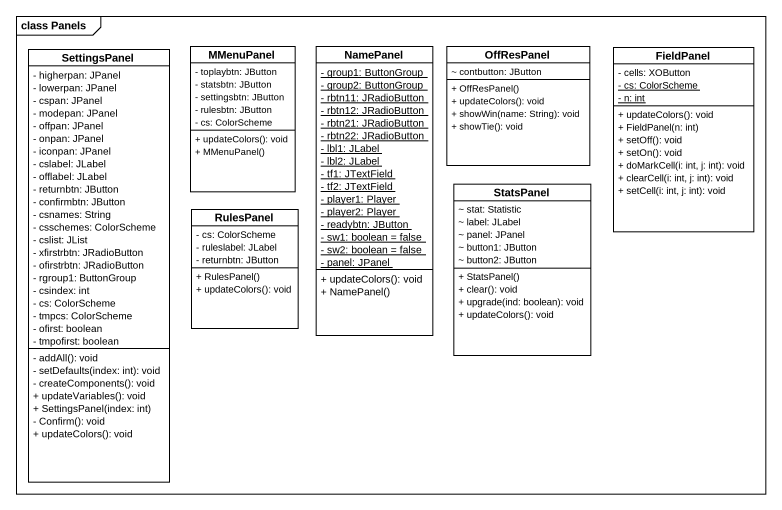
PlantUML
@startuml
mainframe class Panels
hide circle
hide empty members
skinparam classAttributeIconSize 0
class MMenuPanel {
  - toplaybtn: JButton
  - statsbtn: JButton
  - settingsbtn: JButton
  - rulesbtn: JButton
  - cs: ColorScheme
  + updateColors(): void
  + MMenuPanel()
}
class NamePanel {
  {static} - group1: ButtonGroup
  {static} - group2: ButtonGroup
  {static} - rbtn11: JRadioButton
  {static} - rbtn12: JRadioButton
  {static} - rbtn21: JRadioButton
  {static} - rbtn22: JRadioButton
  {static} - lbl1: JLabel
  {static} - lbl2: JLabel
  {static} - tf1: JTextField
  {static} - tf2: JTextField
  {static} - player1: Player
  {static} - player2: Player
  {static} - readybtn: JButton
  {static} - sw1: boolean = false
  {static} - sw2: boolean = false
  {static} - panel: JPanel
  + updateColors(): void
  + NamePanel()
}
class OffResPanel {
  ~ contbutton: JButton
  + OffResPanel()
  + updateColors(): void
  + showWin(name: String): void
  + showTie(): void
}
class FieldPanel {
  - cells: XOButton
  {static} - cs: ColorScheme
  {static} - n: int
  + updateColors(): void
  + FieldPanel(n: int)
  + setOff(): void
  + setOn(): void
  + doMarkCell(i: int, j: int): void
  + clearCell(i: int, j: int): void
  + setCell(i: int, j: int): void
}
class SettingsPanel {
  - higherpan: JPanel
  - lowerpan: JPanel
  - cspan: JPanel
  - modepan: JPanel
  - offpan: JPanel
  - onpan: JPanel
  - iconpan: JPanel
  - cslabel: JLabel
  - offlabel: JLabel
  - returnbtn: JButton
  - confirmbtn: JButton
  - csnames: String
  - csschemes: ColorScheme
  - cslist: JList
  - xfirstrbtn: JRadioButton
  - ofirstrbtn: JRadioButton
  - rgroup1: ButtonGroup
  - csindex: int
  - cs: ColorScheme
  - tmpcs: ColorScheme
  - ofirst: boolean
  - tmpofirst: boolean
  - addAll(): void
  - setDefaults(index: int): void
  - createComponents(): void
  + updateVariables(): void
  + SettingsPanel(index: int)
  - Confirm(): void
  + updateColors(): void
}
class StatsPanel {
  ~ stat: Statistic
  ~ label: JLabel
  ~ panel: JPanel
  ~ button1: JButton
  ~ button2: JButton
  + StatsPanel()
  + clear(): void
  + upgrade(ind: boolean): void
  + updateColors(): void
}
class RulesPanel {
  - cs: ColorScheme
  - ruleslabel: JLabel
  - returnbtn: JButton
  + RulesPanel()
  + updateColors(): void
}
@enduml
